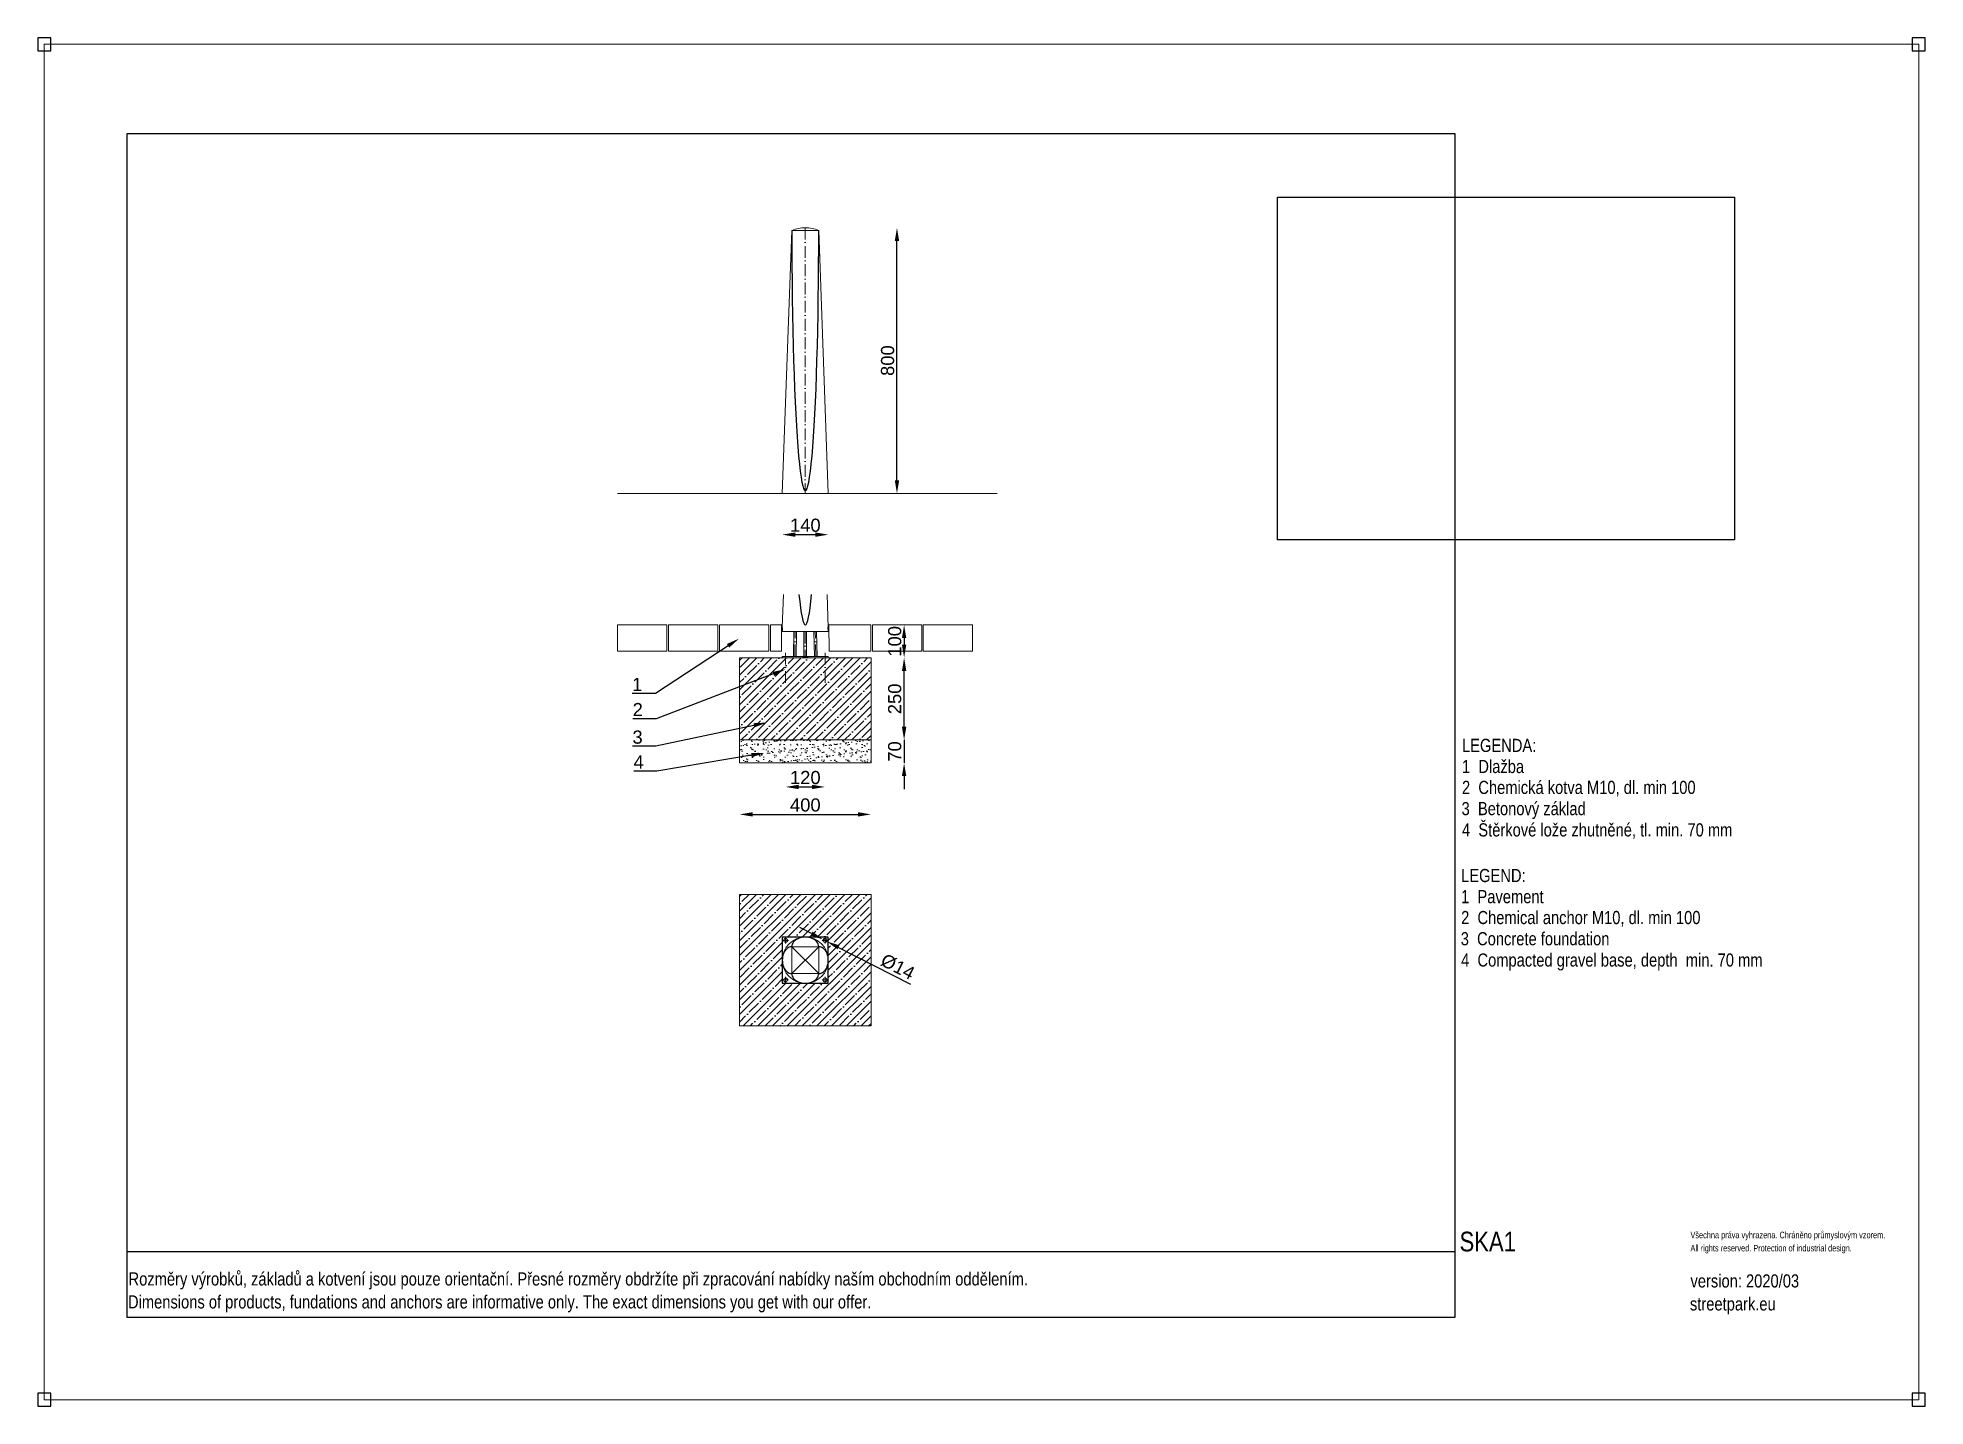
# Model space of a CAD drawing. Header units: millimetres. Extents: x -20 to 5721, y -20 to 4144.
import ezdxf
from ezdxf import colors
from ezdxf.entities.mleader import LeaderData, LeaderLine
from ezdxf.math import Vec2, Vec3

# ---------------------------------------------------------------- set-up
doc = ezdxf.new("R2010")
doc.units = ezdxf.units.MM
doc.linetypes.add('ACAD_ISO10W100', pattern=[18.5, 12, -3, 0.5, -3])
doc.linetypes.add('INCONTINUOUS', pattern=[200000.001, 200000, -0.001])
for name, color, linetype in [('KOTY', 3, 'INCONTINUOUS'), ('KOV', 254, 'Continuous'), ('OBRYSOVA', 7, 'Continuous'), ('OSY', 1, 'ACAD_ISO10W100'), ('POSTAVY ATD', 8, 'Continuous'), ('SRAFY', 30, 'Continuous'), ('TABULKA', 9, 'Continuous')]:
    doc.layers.add(name, color=color, linetype=linetype)
doc.layers.add('Nekreslit', color=6, linetype='Continuous', plot=False)
doc.styles.add('SEACAD_Arial', font='arial.ttf', dxfattribs={"width": 0.8})
doc.styles.get("Standard").update_dxf_attribs({"font": 'arial.ttf'})
doc.dimstyles.new('PROFI_CSN', dxfattribs={"dimscale": 0, "dimtxt": 3.5, "dimasz": 3, "dimexe": 1, "dimexo": 0, "dimgap": 1.5, "dimtad": 1, "dimlfac": -1, "dimdsep": 46, "dimtxsty": 'Standard', "dimcen": 0, "dimdle": 1, "dimclrd": 256, "dimclre": 256, "dimclrt": 256, "dimadec": 0, "dimazin": 0, "dimtfac": 0.6, "dimtmove": 0, "dimatfit": 1, "dimfxl": 1, "dimtolj": 1, "dimarcsym": 0})
picture_1 = doc.add_image_def('image1.jpg', size_in_pixel=(1600, 1200))

# ---------------------------------------------------------------- blocks, each defined once
blk = doc.blocks.new('*D0')
at = {"layer": 'DEFPOINTS', "color": 0, "transparency": 16777216}
for p in [(2514.4, 2007.1), (2514.4, 1937.1), (2614.9, 1937.1)]:
    blk.add_point(p, dxfattribs=at)
at = {"layer": 'KOTY', "color": 7, "lineweight": -2, "transparency": 16777216}
for p, q in [((2614.9, 2047.1), (2614.9, 2087.1)), ((2614.9, 2007.1), (2614.9, 1937.1)), ((2614.9, 1897.1), (2614.9, 1857.1))]:
    blk.add_line(p, q, dxfattribs=at)
at = {"layer": 'KOTY', "color": 7, "transparency": 16777216}
for points in [[(2608.2, 2047.1), (2621.5, 2047.1), (2614.9, 2007.1)], [(2608.2, 1897.1), (2621.5, 1897.1), (2614.9, 1937.1)]]:
    blk.add_solid(points, dxfattribs=at)
at = {"layer": 'KOTY', "color": 7, "lineweight": 13, "transparency": 16777216, "insert": (2586.5, 1972.1), "char_height": 40, "attachment_point": 5, "rotation": 90}
blk.add_mtext('\\A1;70', dxfattribs=at)
blk = doc.blocks.new('*D1')
at = {"layer": 'DEFPOINTS', "color": 0, "transparency": 16777216}
for p in [(2244.4, 2757.1), (2384.4, 2757.1), (2384.4, 2631.8)]:
    blk.add_point(p, dxfattribs=at)
at = {"layer": 'KOTY', "color": 7, "lineweight": -2, "transparency": 16777216}
blk.add_line((2284.4, 2631.8), (2344.4, 2631.8), dxfattribs=at)
at = {"layer": 'KOTY', "color": 7, "transparency": 16777216}
for points in [[(2284.4, 2638.5), (2284.4, 2625.1), (2244.4, 2631.8)], [(2344.4, 2638.5), (2344.4, 2625.1), (2384.4, 2631.8)]]:
    blk.add_solid(points, dxfattribs=at)
at = {"layer": 'KOTY', "color": 7, "lineweight": 13, "transparency": 16777216, "insert": (2314.4, 2660.2), "char_height": 40, "attachment_point": 5}
blk.add_mtext('\\A1;140', dxfattribs=at)
blk = doc.blocks.new('*D2')
at = {"layer": 'DEFPOINTS', "color": 0, "transparency": 16777216}
for p in [(2254.4, 2257.1), (2374.4, 2257.1), (2374.4, 1864.2)]:
    blk.add_point(p, dxfattribs=at)
at = {"layer": 'KOTY', "color": 7, "lineweight": -2, "transparency": 16777216}
blk.add_line((2294.4, 1864.2), (2334.4, 1864.2), dxfattribs=at)
at = {"layer": 'KOTY', "color": 7, "transparency": 16777216}
for points in [[(2294.4, 1870.9), (2294.4, 1857.5), (2254.4, 1864.2)], [(2334.4, 1870.9), (2334.4, 1857.5), (2374.4, 1864.2)]]:
    blk.add_solid(points, dxfattribs=at)
at = {"layer": 'KOTY', "color": 7, "lineweight": 13, "transparency": 16777216, "insert": (2314.4, 1892.6), "char_height": 40, "attachment_point": 5}
blk.add_mtext('\\A1;120', dxfattribs=at)
blk = doc.blocks.new('*D3')
at = {"layer": 'DEFPOINTS', "color": 0, "transparency": 16777216}
for p in [(2114.4, 2007.1), (2514.4, 2007.1), (2514.4, 1780.7)]:
    blk.add_point(p, dxfattribs=at)
at = {"layer": 'KOTY', "color": 7, "lineweight": -2, "transparency": 16777216}
blk.add_line((2154.4, 1780.7), (2474.4, 1780.7), dxfattribs=at)
at = {"layer": 'KOTY', "color": 7, "transparency": 16777216}
for points in [[(2154.4, 1787.3), (2154.4, 1774), (2114.4, 1780.7)], [(2474.4, 1787.3), (2474.4, 1774), (2514.4, 1780.7)]]:
    blk.add_solid(points, dxfattribs=at)
at = {"layer": 'KOTY', "color": 7, "lineweight": 13, "transparency": 16777216, "insert": (2314.4, 1809.1), "char_height": 40, "attachment_point": 5}
blk.add_mtext('\\A1;400', dxfattribs=at)
blk = doc.blocks.new('*D4')
at = {"layer": 'DEFPOINTS', "color": 0, "transparency": 16777216}
for p in [(2514.4, 2257.1), (2614.9, 2257.1), (2514.4, 2007.1)]:
    blk.add_point(p, dxfattribs=at)
at = {"layer": 'KOTY', "color": 7, "lineweight": -2, "transparency": 16777216}
blk.add_line((2614.9, 2047.1), (2614.9, 2217.1), dxfattribs=at)
at = {"layer": 'KOTY', "color": 7, "transparency": 16777216}
for points in [[(2608.3, 2217.1), (2621.6, 2217.1), (2614.9, 2257.1)], [(2608.3, 2047.1), (2621.6, 2047.1), (2614.9, 2007.1)]]:
    blk.add_solid(points, dxfattribs=at)
at = {"layer": 'KOTY', "color": 7, "lineweight": 13, "transparency": 16777216, "insert": (2586.5, 2132.1), "char_height": 40, "attachment_point": 5, "rotation": 90}
blk.add_mtext('\\A1;250', dxfattribs=at)
blk = doc.blocks.new('*D5')
at = {"layer": 'DEFPOINTS', "color": 0, "transparency": 16777216}
for p in [(2386.4, 2357.1), (2514.4, 2257.1), (2614.9, 2257.1)]:
    blk.add_point(p, dxfattribs=at)
at = {"layer": 'KOTY', "color": 7, "lineweight": -2, "transparency": 16777216}
blk.add_line((2614.9, 2317.1), (2614.9, 2297.1), dxfattribs=at)
at = {"layer": 'KOTY', "color": 7, "transparency": 16777216}
for points in [[(2608.3, 2317.1), (2621.6, 2317.1), (2614.9, 2357.1)], [(2608.3, 2297.1), (2621.6, 2297.1), (2614.9, 2257.1)]]:
    blk.add_solid(points, dxfattribs=at)
at = {"layer": 'KOTY', "color": 7, "lineweight": 13, "transparency": 16777216, "insert": (2586.5, 2307.1), "char_height": 40, "attachment_point": 5, "rotation": 90}
blk.add_mtext('\\A1;100', dxfattribs=at)
blk = doc.blocks.new('*U8')
at = {"layer": 'OBRYSOVA'}
blk.add_ellipse((0, -14.5), major_axis=(40.9, 0), ratio=0.709772, start_param=0, end_param=3.141593, dxfattribs=at)
blk = doc.blocks.new('*U9')
at = {"layer": 'OBRYSOVA', "color": 0, "linetype": 'ByBlock', "lineweight": -2, "transparency": 16777216}
blk.add_blockref('*U8', (1994.6, 7358.7), dxfattribs=at)
for p, rotation in [((1939.1, 7303.2), 89.99999999999997), ((2050.1, 7303.2), 270), ((1994.6, 7247.7), 180)]:
    blk.add_blockref('*U8', p, dxfattribs=dict(at, rotation=rotation))
blk = doc.blocks.new('*D11')
at = {"layer": 'DEFPOINTS', "color": 0, "transparency": 16777216}
for p in [(2369, 1399.8), (2379.7, 1394.4)]:
    blk.add_point(p, dxfattribs=at)
at = {"layer": 'KOTY', "color": 7, "lineweight": -2, "transparency": 16777216}
for p, q in [((2333.4, 1418.1), (2297.8, 1436.3)), ((2369, 1399.8), (2379.7, 1394.4)), ((2415.3, 1376.1), (2633.9, 1264.2))]:
    blk.add_line(p, q, dxfattribs=at)
at = {"layer": 'KOTY', "color": 7, "transparency": 16777216}
for points in [[(2336.5, 1424), (2330.4, 1412.1), (2369, 1399.8)], [(2418.4, 1382.1), (2412.3, 1370.2), (2379.7, 1394.4)]]:
    blk.add_solid(points, dxfattribs=at)
at = {"layer": 'KOTY', "color": 7, "lineweight": 13, "transparency": 16777216, "insert": (2595.5, 1317.1), "char_height": 40, "attachment_point": 5, "rotation": 332.89283}
blk.add_mtext('\\A1;Ø14', dxfattribs=at)
blk = doc.blocks.new('*D12')
at = {"layer": 'DEFPOINTS', "color": 0, "transparency": 16777216}
for p in [(2314.4, 3565.4), (2593.2, 3565.4), (2314.4, 2757.1)]:
    blk.add_point(p, dxfattribs=at)
at = {"layer": 'KOTY', "color": 7, "lineweight": -2, "transparency": 16777216}
blk.add_line((2593.2, 2797.1), (2593.2, 3525.4), dxfattribs=at)
at = {"layer": 'KOTY', "color": 7, "transparency": 16777216}
for points in [[(2586.6, 3525.4), (2599.9, 3525.4), (2593.2, 3565.4)], [(2586.6, 2797.1), (2599.9, 2797.1), (2593.2, 2757.1)]]:
    blk.add_solid(points, dxfattribs=at)
at = {"layer": 'KOTY', "color": 7, "lineweight": 13, "transparency": 16777216, "insert": (2564.8, 3161.3), "char_height": 40, "attachment_point": 5, "rotation": 90}
blk.add_mtext('\\A1;800', dxfattribs=at)

msp = doc.modelspace()

# ---------------------------------------------------------------- hatches: boundary and pattern name
at = {"transparency": 33554508}
h = msp.add_hatch(dxfattribs=at)
h.set_pattern_fill('ANSI35', color=9, scale=5)
h.paths.add_polyline_path([(2514.4, 2257.1), (2114.4, 2257.1), (2114.4, 2007.1), (2514.4, 2007.1)])
h = msp.add_hatch(dxfattribs=at)
h.set_pattern_fill('ANSI35', color=9, scale=5)
h.paths.add_polyline_path([(2514.4, 1537.1), (2114.4, 1537.1), (2114.4, 1137.1), (2514.4, 1137.1)])
h.paths.add_polyline_path([(2244.4, 1407.1), (2384.4, 1407.1), (2384.4, 1267.1), (2244.4, 1267.1)], flags=16)
at = {"layer": 'SRAFY', "lineweight": 15}
h = msp.add_hatch(dxfattribs=at)
h.set_pattern_fill('AR-SAND', color=9, scale=0.5, style=0)
h.paths.add_polyline_path([(2114.4, 2007.1), (2114.4, 1937.1), (2514.4, 1937.1), (2514.4, 2007.1)])

# ---------------------------------------------------------------- linework, layer by layer
at = {"layer": 'KOV', "color": 8}
for centre, start_param, end_param in [((2314.4, 3557.3), 4.712389, 7.853982), ((2314.4, 3149.3), 5.793692, 6.772679)]:
    msp.add_ellipse(centre, major_axis=(0, -792.2), ratio=0.051744, start_param=start_param, end_param=end_param, dxfattribs=at)
at = {"layer": 'Nekreslit'}
msp.add_line((250.6, 451.1), (4290.6, 451.1), dxfattribs=at)
msp.add_lwpolyline([(250.6, 251.1), (4290.6, 251.1), (4290.6, 3851.1), (250.6, 3851.1)], close=True, dxfattribs=at)
at = {"layer": 'OBRYSOVA', "linetype": 'Continuous', "lineweight": 18}
for p, q in [((2273.4, 3557.4), (2244.4, 2757.1)), ((2273.4, 3557.4), (2355.4, 3557.1)), ((2355.4, 3557.1), (2384.4, 2757.1)), ((2244.4, 2757.1), (2384.4, 2757.1)), ((2248, 2450.1), (2244.4, 2349.1)), ((2380.7, 2450.1), (2384.4, 2349.1)), ((2244.2, 2337.2), (2384.5, 2337.1)), ((2278.2, 2261.1), (2280, 2337.1)), ((2286.2, 2261.1), (2288, 2337.1)), ((2310.4, 2337.1), (2310.4, 2261.1)), ((2318.4, 2337.1), (2318.4, 2261.1)), ((2342.6, 2261.1), (2340.7, 2337.1)), ((2350.6, 2261.1), (2348.7, 2337.1)), ((2273.4, 1378), (2355.3, 1296.2)), ((2355.3, 1378), (2273.4, 1296.2))]:
    msp.add_line(p, q, dxfattribs=at)
at = {"layer": 'OBRYSOVA'}
for p, q in [((2244.4, 2349.1), (2244.2, 2337.1)), ((2384.5, 2337.1), (2384.4, 2349.1))]:
    msp.add_line(p, q, dxfattribs=at)
for points in [[(-20, 4103.6), (20, 4103.6), (20, 4143.6), (-20, 4143.6)], [(5680.6, 4103.6), (5720.6, 4103.6), (5720.6, 4143.6), (5680.6, 4143.6)], [(5680.6, 4103.6), (5720.6, 4103.6), (5720.6, 4143.6), (5680.6, 4143.6)], [(2244.4, 1267.1), (2384.4, 1267.1), (2384.4, 1407.1), (2244.4, 1407.1)], [(-20, -20), (20, -20), (20, 20), (-20, 20)], [(5680.6, -20), (5720.6, -20), (5720.6, 20), (5680.6, 20)]]:
    msp.add_lwpolyline(points, close=True, dxfattribs=at)
at = {"layer": 'OBRYSOVA', "linetype": 'Continuous', "lineweight": 18}
for points in [[(2244.4, 2257.1), (2384.4, 2257.1), (2384.4, 2261.1), (2244.4, 2261.1)], [(2244.4, 1407.1), (2384.4, 1407.1), (2384.4, 1267.1), (2244.4, 1267.1)], [(2273.4, 1378), (2355.3, 1378), (2355.3, 1296.2), (2273.4, 1296.2)]]:
    msp.add_lwpolyline(points, close=True, dxfattribs=at)
msp.add_circle((2314.4, 1337.1), 70, dxfattribs=at)
at = {"layer": 'OBRYSOVA', "linetype": 'Continuous', "lineweight": 15}
for centre in [(2254.4, 1397.1), (2374.4, 1397.1), (2254.4, 1277.1), (2374.4, 1277.1)]:
    msp.add_circle(centre, 6, dxfattribs=at)
at = {"layer": 'OBRYSOVA', "linetype": 'Continuous', "lineweight": 18}
msp.add_arc((2314, 3458.3), 107.1, 67.2664, 112.28372, dxfattribs=at)
at = {"layer": 'OSY', "color": 0, "lineweight": 15, "ltscale": 3}
for p, q in [((2314.4, 3565.4), (2314.4, 2757.1)), ((2282.2, 2261.1), (2284, 2337.1)), ((2314.4, 2337.1), (2314.4, 2261.1)), ((2346.6, 2261.1), (2344.7, 2337.1)), ((2254.4, 2272.3), (2254.4, 2172.3)), ((2374.4, 2272.3), (2374.4, 2172.3)), ((2263.4, 1397.1), (2245.4, 1397.1)), ((2254.4, 1388.1), (2254.4, 1406.1)), ((2365.4, 1397.1), (2383.4, 1397.1)), ((2374.4, 1388.1), (2374.4, 1406.1)), ((2263.4, 1277.1), (2245.4, 1277.1)), ((2254.4, 1286.1), (2254.4, 1268.1)), ((2365.4, 1277.1), (2383.4, 1277.1)), ((2374.4, 1286.1), (2374.4, 1268.1))]:
    msp.add_line(p, q, dxfattribs=at)
at = {"layer": 'OSY', "ltscale": 2}
msp.add_line((2323.4, 2257.1), (2305.4, 2257.1), dxfattribs=at)
at = {"layer": 'POSTAVY ATD', "color": 9, "lineweight": 15}
for p, q in [((1743.4, 2757.1), (2898.4, 2757.1)), ((2114.4, 2007.1), (2114.4, 1937.1)), ((2514.4, 1937.1), (2514.4, 2007.1)), ((2114.4, 1937.1), (2514.4, 1937.1))]:
    msp.add_line(p, q, dxfattribs=at)
at = {"layer": 'POSTAVY ATD', "lineweight": 15}
for p, q in [((2242.3, 2357.1), (2241.9, 2277.1)), ((2386.4, 2357.1), (2386.8, 2277.1))]:
    msp.add_line(p, q, dxfattribs=at)
for points in [[(1743.4, 2277.1), (1893.4, 2277.1), (1893.4, 2357.1), (1743.4, 2357.1)], [(1898.4, 2277.1), (2048.4, 2277.1), (2048.4, 2357.1), (1898.4, 2357.1)], [(2053.4, 2277.1), (2203.4, 2277.1), (2203.4, 2357.1), (2053.4, 2357.1)], [(2518.4, 2277.1), (2668.4, 2277.1), (2668.4, 2357.1), (2518.4, 2357.1)], [(2673.3, 2277), (2823.3, 2277), (2823.3, 2357), (2673.3, 2357)]]:
    msp.add_lwpolyline(points, close=True, dxfattribs=at)
for points in [[(2242.3, 2357.1), (2208.4, 2357.1), (2208.4, 2277.1), (2241.9, 2277.1)], [(2386.8, 2277.1), (2513.4, 2277.1), (2513.4, 2357.1), (2386.4, 2357.1)]]:
    msp.add_lwpolyline(points, dxfattribs=at)
at = {"layer": 'POSTAVY ATD', "color": 9, "lineweight": 15}
for points in [[(2114.4, 2007.1), (2514.4, 2007.1), (2514.4, 2257.1), (2114.4, 2257.1)], [(2114.4, 1137.1), (2514.4, 1137.1), (2514.4, 1537.1), (2114.4, 1537.1)]]:
    msp.add_lwpolyline(points, close=True, dxfattribs=at)
at = {"layer": 'TABULKA', "color": 4, "lineweight": 15}
msp.add_lwpolyline([(5700.6, 0), (0, 0), (0, 4123.6), (5700.6, 4123.6)], close=True, dxfattribs=at)

# ---------------------------------------------------------------- block references
at = {"layer": 'OBRYSOVA', "linetype": 'Continuous', "lineweight": 18}
msp.add_blockref('*U9', (319.8, -5966.1), dxfattribs=at)

# ---------------------------------------------------------------- texts
at = {"style": 'SEACAD_Arial', "width": 0.8}
for s, height, p in [('LEGENDA:', 40, (4311.6, 1970.6)), ('1  Dlažba', 40, (4311.6, 1906.4)), ('2  Chemická kotva M10, dl. min 100', 40, (4311.6, 1842.8)), ('3  Betonový základ', 40, (4310.4, 1778.3)), ('4  Štěrkové lože zhutněné, tl. min. 70 mm', 40, (4311.6, 1713.6)), ('LEGEND:', 40, (4309, 1574.7)), ('1  Pavement', 40, (4309, 1510.5)), ('2  Chemical anchor M10, dl. min 100', 40, (4309, 1446.9)), ('3  Concrete foundation', 40, (4307.8, 1382.4)), ('4  Compacted gravel base, depth  min. 70 mm', 40, (4309, 1317.7)), ('SKA1', 60, (4304.2, 451.1)), ('Všechna práva vyhrazena. Chráněno průmyslovým vzorem.', 20, (5006.5, 491.1)), ('All rights reserved. Protection of industrial design.', 20, (5006.5, 451.1)), ('Rozměry výrobků, základů a kotvení jsou pouze orientační. Přesné rozměry obdržíte při zpracování nabídky naším obchodním oddělením.', 39.9982, (256.1, 347.4)), ('version: 2020/03', 40, (5006.5, 341.3)), ('Dimensions of products, fundations and anchors are informative only. The exact dimensions you get with our offer.', 39.9982, (254.4, 277.6)), ('streetpark.eu', 40, (5004.9, 271.4))]:
    msp.add_text(s, height=height, dxfattribs=at).set_placement(p)

# ---------------------------------------------------------------- dimensions: what is measured, and where the dimension line sits
at = {"layer": 'KOTY', "lineweight": 13}
dim = msp.add_linear_dim(base=(2593.2, 3565.4), p1=(2314.4, 2757.1), p2=(2314.4, 3565.4), angle=90, text='800', dimstyle='PROFI_CSN', override={"dimscale": 1, "dimtxt": 40, "dimasz": 40, "dimgap": 8, "dimdec": 0, "dimlfac": 1, "dimrnd": 10, "dimse1": 1, "dimse2": 1, "dimclrd": 7, "dimclre": 3, "dimclrt": 7, "dimtdec": 0}, dxfattribs=at)
dim.commit()
dim.dimension.update_dxf_attribs({"geometry": '*D12', "text_midpoint": (2593.2, 3161.3), "dimtype": 160})
for base, p1, p2, picture, middle in [((2384.4, 2631.8), (2244.4, 2757.1), (2384.4, 2757.1), '*D1', (2314.4, 2631.8)), ((2374.4, 1864.2), (2254.4, 2257.1), (2374.4, 2257.1), '*D2', (2314.4, 1864.2))]:
    dim = msp.add_linear_dim(base=base, p1=p1, p2=p2, dimstyle='PROFI_CSN', override={"dimscale": 1, "dimtxt": 40, "dimasz": 40, "dimgap": 8, "dimdec": 0, "dimlfac": 1, "dimrnd": 10, "dimse1": 1, "dimse2": 1, "dimclrd": 7, "dimclre": 3, "dimclrt": 7, "dimtdec": 0}, dxfattribs=at)
    dim.commit()
    dim.dimension.update_dxf_attribs({"geometry": picture, "text_midpoint": middle, "dimtype": 160})
for base, p1, p2, angle, picture, middle in [((2614.9, 2257.1), (2386.4, 2357.1), (2514.4, 2257.1), 270, '*D5', (2614.9, 2307.1)), ((2614.9, 2257.1), (2514.4, 2007.1), (2514.4, 2257.1), 90, '*D4', (2614.9, 2132.1)), ((2614.9, 1937.1), (2514.4, 2007.1), (2514.4, 1937.1), 270, '*D0', (2614.9, 1972.1))]:
    dim = msp.add_linear_dim(base=base, p1=p1, p2=p2, angle=angle, dimstyle='PROFI_CSN', override={"dimscale": 1, "dimtxt": 40, "dimasz": 40, "dimgap": 8, "dimdec": 0, "dimlfac": 1, "dimrnd": 10, "dimse1": 1, "dimse2": 1, "dimclrd": 7, "dimclre": 3, "dimclrt": 7, "dimtdec": 0}, dxfattribs=at)
    dim.commit()
    dim.dimension.update_dxf_attribs({"geometry": picture, "text_midpoint": middle, "dimtype": 160})
dim = msp.add_linear_dim(base=(2514.4, 1780.7), p1=(2114.4, 2007.1), p2=(2514.4, 2007.1), dimstyle='PROFI_CSN', override={"dimscale": 1, "dimtxt": 40, "dimasz": 40, "dimgap": 8, "dimdec": 0, "dimlfac": 1, "dimrnd": 10, "dimse1": 1, "dimse2": 1, "dimclrd": 7, "dimclre": 3, "dimclrt": 7, "dimtdec": 0}, dxfattribs=at)
dim.commit()
dim.dimension.update_dxf_attribs({"geometry": '*D3', "text_midpoint": (2314.4, 1809.1)})
dim = msp.add_diameter_dim_2p(p1=(2369, 1399.8), p2=(2379.7, 1394.4), text='Ø14', dimstyle='PROFI_CSN', override={"dimscale": 1, "dimtxt": 40, "dimasz": 40, "dimgap": 8, "dimdec": 0, "dimlfac": 1, "dimrnd": 10, "dimse1": 1, "dimse2": 1, "dimclrd": 7, "dimclre": 3, "dimclrt": 7, "dimtdec": 0}, dxfattribs=at)
dim.commit()
dim.dimension.update_dxf_attribs({"geometry": '*D11', "text_midpoint": (2582, 1290.8), "dimtype": 163})

# ---------------------------------------------------------------- pictures from other files: only their frames are drawn
at = {"color": 7, "true_color": 0xffffff}
image = msp.add_image(picture_1, insert=(3750.1, 2615.5), size_in_units=(1390.1, 1042.6), dxfattribs=dict(at, brightness=38))
image.dxf.flags = 7

# ---------------------------------------------------------------- leaders
at = {"layer": 'KOTY', "color": 0, "lineweight": 15}
ml = msp.add_multileader_mtext('Standard', dxfattribs=at)
ml.set_content('1')
ml.set_leader_properties()
ml.build(insert=Vec2(0, 0))
ml.multileader.update_dxf_attribs({"text_right_attachment_type": 6, "dogleg_length": 40, "arrow_head_size": 40})
ctx = ml.context
ctx.base_point, ctx.char_height, ctx.arrow_head_size, ctx.landing_gap_size, ctx.plane_origin = Vec3(1803.8, 2176.1), 40, 40, 0.09, Vec3(1827.7, 2207.3)
ctx.right_attachment, ctx.text_align_type = 6, 2
notes = []
notes.append((ctx, [(0, (1, 1, 0), (1858.7, 2148.1), (-1, 0), 40, [(0, [(2112.8, 2315.6)], 0, [])])]))
ctx.mtext.insert, ctx.mtext.alignment, ctx.mtext.flow_direction = Vec3(1818.7, 2196.1), 3, 5
ml = msp.add_multileader_mtext('Standard', dxfattribs=at)
ml.set_content('2')
ml.set_leader_properties()
ml.build(insert=Vec2(0, 0))
ml.multileader.update_dxf_attribs({"text_right_attachment_type": 6, "dogleg_length": 40, "arrow_head_size": 40})
ctx = ml.context
ctx.base_point, ctx.char_height, ctx.arrow_head_size, ctx.landing_gap_size, ctx.plane_origin = Vec3(1793.7, 2099.6), 40, 40, 0.09, Vec3(1906.8, 1881.6)
ctx.right_attachment, ctx.text_align_type = 6, 2
notes.append((ctx, [(0, (1, 1, 0), (1860.4, 2071.6), (-1, 0), 40, [(0, [(2254.4, 2222.3)], 0, [])])]))
ctx.mtext.insert, ctx.mtext.alignment, ctx.mtext.flow_direction = Vec3(1820.3, 2119.6), 3, 5
ml = msp.add_multileader_mtext('Standard', dxfattribs=at)
ml.set_content('3')
ml.set_leader_properties()
ml.build(insert=Vec2(0, 0))
ml.multileader.update_dxf_attribs({"text_right_attachment_type": 6, "dogleg_length": 40, "arrow_head_size": 40})
ctx = ml.context
ctx.base_point, ctx.char_height, ctx.arrow_head_size, ctx.landing_gap_size, ctx.plane_origin = Vec3(1793.5, 2015.5), 40, 40, 0.09, Vec3(1908.3, 1809.8)
ctx.right_attachment, ctx.text_align_type = 6, 2
notes.append((ctx, [(0, (1, 1, 0), (1859.8, 1987.8), (-1, 0), 40, [(0, [(2197.2, 2060)], 0, [])])]))
ctx.mtext.insert, ctx.mtext.alignment, ctx.mtext.flow_direction = Vec3(1819.8, 2035.8), 3, 5
ml = msp.add_multileader_mtext('Standard', dxfattribs=at)
ml.set_content('4')
ml.set_leader_properties()
ml.build(insert=Vec2(0, 0))
ml.multileader.update_dxf_attribs({"text_right_attachment_type": 6, "dogleg_length": 40, "arrow_head_size": 40})
ctx = ml.context
ctx.base_point, ctx.char_height, ctx.arrow_head_size, ctx.landing_gap_size, ctx.plane_origin = Vec3(1795.4, 1940.2), 40, 40, 0.09, Vec3(1987.4, 1863.1)
ctx.right_attachment, ctx.text_align_type = 6, 2
notes.append((ctx, [(0, (1, 1, 0), (1863.2, 1912.2), (-1, 0), 40, [(0, [(2190.2, 1967.6)], 0, [])])]))
ctx.mtext.insert, ctx.mtext.alignment, ctx.mtext.flow_direction = Vec3(1823.1, 1960.2), 3, 5
for ctx, leaders in notes:
    for number, flags, end, landing, length, lines in leaders:
        leader = LeaderData()
        leader.index, (leader.has_last_leader_line, leader.has_dogleg_vector, leader.attachment_direction) = number, flags
        leader.last_leader_point, leader.dogleg_vector, leader.dogleg_length = Vec3(end), Vec3(landing), length
        for number, points, colour, breaks in lines:
            line = LeaderLine()
            line.index, line.vertices, line.color, line.breaks = number, Vec3.list(points), colors.encode_raw_color(colour), breaks
            leader.lines.append(line)
        ctx.leaders.append(leader)

doc.saveas('drawing.dxf')
